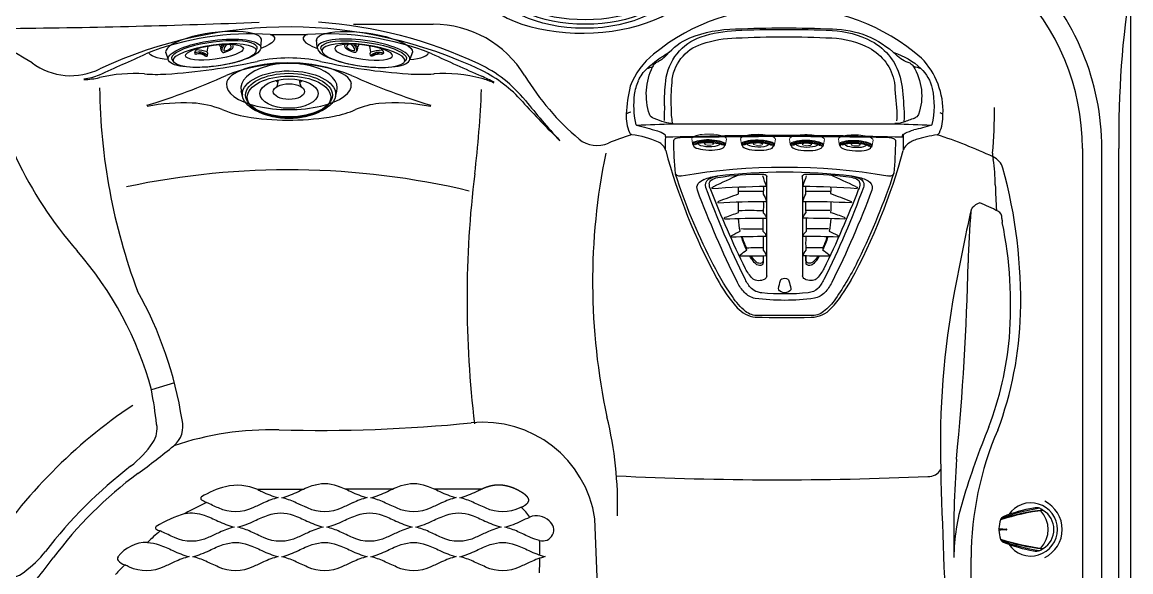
# Model space of a CAD drawing. Extents: x 943 to 1030, y 781 to 934.
# Drawn here: x 972.9 to 1030.1, y 853.8 to 882.2 of the extents above; entities that cross this region are included whole.
import ezdxf

# ---------------------------------------------------------------- set-up
doc = ezdxf.new("R2010")
doc.units = 0
doc.header["$MEASUREMENT"] = 0
doc.layers.add('1', color=4, linetype='Continuous')

# ---------------------------------------------------------------- blocks, each defined once
blk = doc.blocks.new('2014AV')
at = {"layer": '1', "color": 4, "linetype": 'Continuous'}
for p, q in [((0.59, 1.004), (0.59, 0.984)), ((-1.575, 0.526), (-1.575, 0.501)), ((-1.575, -0.526), (-1.575, -0.501)), ((0.59, -1.004), (0.59, -0.984))]:
    blk.add_line(p, q, dxfattribs=at)
for centre, radius, start, end in [((-0.026, 0), 1.375, 213.7428, 146.1868), ((-1.341, 0.387), 0.29, 113.0683, 141.3707), ((1.395, -6.282), 7.499, 99.8076, 112.3308), ((0.245, 0.369), 0.749, 74.9364, 99.8197), ((-0.057, 0.071), 1.135, 55.2054, 64.0447), ((0, 0), 1.161, 301.8524, 58.1476), ((-0.289, 0), 1.391, 159.0842, 178.2857), ((-1.092, 0.334), 0.53, 153.9073, 159.3255), ((-0.289, 0), 1.391, 181.7148, 200.9164), ((-1.092, -0.334), 0.53, 200.6745, 206.0927), ((-1.341, -0.387), 0.29, 218.6293, 246.9317), ((1.395, 6.282), 7.499, 247.6692, 260.1924), ((0.245, -0.369), 0.749, 260.1803, 285.0636), ((-0.057, -0.071), 1.135, 295.9553, 304.7946)]:
    blk.add_arc(centre, radius, start, end, dxfattribs=at)
at = {"layer": '1', "color": 3, "linetype": 'Continuous'}
for centre, radius, start, end in [((1.863, -9.907), 10.984, 96.6541, 108.31), ((1.993, -10.4), 11.47, 96.9096, 108.1923), ((1.812, -8.247), 9.441, 98.3836, 110.9675), ((-0.553, 0), 1.42, 316.9149, 43.0851), ((1.993, 10.4), 11.47, 251.8075, 263.0906), ((1.863, 9.907), 10.984, 251.69, 263.3459), ((1.812, 8.247), 9.441, 249.0325, 261.6164)]:
    blk.add_arc(centre, radius, start, end, dxfattribs=at)
at = {"layer": '1', "color": 2, "linetype": 'Continuous'}
for centre, radius, start, end in [((-1.716, 0), 0.0554, 311.3619, 48.6386), ((15.926, 321.236), 321.68, 266.86338, 266.93396), ((-1.28, 0), 0.0163, 273.066, 86.934), ((16.137, -325.179), 325.628, 93.06604, 93.13577)]:
    blk.add_arc(centre, radius, start, end, dxfattribs=at)
blk = doc.blocks.new('2014MF')
at = {"layer": '1', "color": 4, "linetype": 'Continuous'}
for centre, radius, start, end in [((168.897, -168.917), 238.87, 133.70123, 136.29207), ((4.233, 3.41), 0.521, 104.4304, 135.4549), ((4.137, 3.783), 0.136, 60.725, 104.4304), ((-14.312, -13.864), 25.66, 39.9884, 43.8147), ((-20.17, -10.637), 28.761, 17.847, 27.387), ((-6.637, -6.643), 14.658, 10.577, 19.1989), ((-3.327, -4.29), 0.62, 136.2921, 158.3834), ((4.546, -4.634), 3.297, 354.0615, 11.9289), ((-3.741, -4.126), 0.175, 158.3834, 213.6889), ((19.251, 20.369), 33.766, 226.7454, 229.5876), ((6.874, -4.876), 0.957, 311.6785, 354.0615), ((14.593, 29.482), 38.852, 243.6524, 250.7703), ((-2.537, -5.144), 0.221, 242.6441, 339.7517), ((-151.799, 151.817), 223.957, 314.64851, 315.34392), ((6.693, 6.835), 14.866, 250.7703, 259.9145), ((4.624, -4.802), 3.047, 259.9145, 276.8374), ((4.872, -6.875), 0.959, 276.8374, 318.314)]:
    blk.add_arc(centre, radius, start, end, dxfattribs=at)
at = {"layer": '1', "color": 3, "linetype": 'Continuous'}
for centre, radius, start, end in [((23.554, -23.545), 31.714, 125.3205, 144.7027), ((5.155, 2.535), 0.213, 287.3892, 25.3544), ((5.594, -1.144), 2.733, 113.1438, 127.9437), ((4.683, -0.003), 1.262, 105.6532, 127.5013), ((4.421, 0.864), 0.357, 22.9046, 102.5898), ((4.815, 0.744), 0.691, 83.641, 115.8078), ((4.803, 1.054), 0.387, 24.5129, 76.8434), ((-40.483, -19.596), 50.159, 18.568, 24.5129), ((21.354, -21.357), 28.364, 127.9437, 142.0382), ((12.279, -10.521), 14.165, 126.0076, 135.4342), ((4.41, 0.307), 0.779, 99.4279, 126.0076), ((4.322, 0.838), 0.241, 47.6898, 99.4279), ((4.088, 0.582), 0.587, 14.9455, 47.6898), ((-47.161, -21.91), 56.548, 19.0912, 23.6049), ((-37.469, -18.651), 46.57, 18.5951, 24.9636), ((2.167, -0.762), 0.0749, 164.256, 226.2969), ((2.454, -0.843), 0.374, 135.5155, 164.256), ((-505.442, -512.498), 720.717, 44.823227, 45.231898), ((10.494, -12.301), 14.165, 134.4096, 143.8362), ((0.843, -2.45), 0.374, 105.5879, 134.3283), ((0.763, -2.162), 0.0749, 43.5469, 105.5879), ((513.881, 504.05), 720.717, 224.611931, 225.020601), ((3.403, -4.188), 2.976, 3.469, 15.0628), ((1.203, -5.635), 2.805, 142.0382, 155.2336), ((0.274, -4.835), 1.57, 144.0887, 159.8127), ((-0.313, -4.402), 0.779, 143.8362, 170.4159), ((5.953, -4.001), 0.421, 321.7044, 359.0877), ((5.162, -4.37), 1.611, 0.7003, 20.6541), ((4.978, -4.325), 2.202, 2.2448, 18.568), ((-0.703, -4.813), 0.732, 151.1899, 186.873), ((-0.85, -4.421), 0.372, 159.8127, 197.2707), ((-0.876, -4.429), 0.345, 197.2707, 248.5994), ((-0.843, -4.313), 0.241, 170.4159, 222.154), ((-0.586, -4.08), 0.587, 222.154, 254.8983), ((5.862, -4.344), 0.153, 223.7582, 262.9232), ((5.886, -4.15), 0.348, 262.9232, 295.0336), ((5.768, -3.883), 0.64, 294.4839, 323.6262), ((6.069, -4.359), 0.703, 331.2301, 0.7003), ((6.175, -4.279), 1.004, 325.5092, 2.2448), ((-1.04, -4.791), 0.404, 195.6537, 244.2806), ((18.606, 37.304), 46.401, 245.0028, 251.3913), ((22.045, 47.108), 56.548, 246.239, 250.7527), ((-2.056, 2.061), 11.392, 307.2243, 322.6723), ((-2.523, 2.521), 11.719, 309.0468, 320.789), ((1.938, -11.568), 7.328, 58.2869, 61.5857), ((5.581, -4.091), 1.26, 320.789, 331.2301), ((18.928, 38.737), 48.294, 245.3481, 251.522), ((12.58, -1.384), 8.484, 208.535, 211.3414), ((4.185, -3.408), 2.976, 254.7811, 266.3748), ((3.992, -5.957), 0.421, 270.7561, 308.1395), ((3.874, -5.772), 0.64, 306.2176, 335.36), ((4.335, -5.867), 0.153, 6.9207, 46.0857), ((4.141, -5.891), 0.348, 334.8102, 6.9207), ((4.43, -4.834), 1.942, 251.0414, 267.6945), ((4.339, -5.982), 0.793, 270.9413, 310.8528), ((4.328, -4.953), 2.229, 251.522, 267.8813), ((4.282, -6.202), 0.979, 267.8813, 304.3874)]:
    blk.add_arc(centre, radius, start, end, dxfattribs=at)
at = {"layer": '1', "color": 2, "linetype": 'Continuous'}
for centre, radius, start, end in [((36.478, -36.264), 48.866, 130.7637, 134.0646), ((-72.76, 210.138), 223.162, 289.87277, 290.23885), ((4.505, 0.618), 0.152, 64.3436, 115.4824), ((32.922, -31.535), 42.212, 131.6463, 135.0499), ((17.791, -30.065), 32.786, 113.3826, 115.297), ((4.819, -0.061), 0.0984, 56.1669, 113.3826), ((-260.405, 262.332), 372.494, 314.96382, 315.15399), ((0.379, -3.473), 4.57, 41.8816, 46.1558), ((-4.982, -4.492), 8.177, 24.0861, 27.9617), ((7.787, 3.959), 7.207, 224.0784, 227.2647), ((133.181, -130.627), 182.712, 134.83256, 135.21311), ((54.593, -53.906), 72.496, 132.92839, 134.63067), ((-5.038, -10.069), 13.065, 43.3149, 45.7348), ((23.281, -39.812), 43.035, 114.9402, 115.9221), ((5.16, -0.846), 0.0613, 20.4819, 114.9402), ((4.052, -1.082), 1.186, 192.5326, 212.0678), ((10.173, 5.147), 9.735, 223.9252, 227.3653), ((2.108, -3.742), 3.535, 32.3499, 42.874), ((8.03, -9.859), 8.53, 106.887, 110.1284), ((5.564, -1.735), 0.0395, 336.2581, 106.887), ((4.512, 4.977), 8.177, 241.8822, 245.7577), ((4.167, -2.01), 0.59, 180.5605, 210.7325), ((-119.116, -125.233), 173.888, 44.80422, 45.03256), ((-2845.766, 2845.735), 4029.293, 315.016327, 315.032449), ((39.74, -38.244), 49.973, 133.0944, 135.0996), ((1.084, -4.26), 4.654, 19.827, 27.49), ((1.706, -4.072), 4.055, 18.798, 29.1155), ((36.171, -36.57), 48.866, 135.7793, 139.0801), ((-261.615, 261.126), 372.494, 314.68984, 314.88001), ((-3.973, -7.77), 7.207, 42.5791, 45.7654), ((4.728, -2.724), 0.471, 176.6411, 211.9796), ((90.573, -88.634), 120.961, 134.72747, 135.11625), ((-59.541, 63.82), 93.438, 313.72762, 314.54591), ((5.035, -3.148), 0.632, 37.0142, 47.6915), ((9.922, -35.449), 32.975, 96.9385, 97.6403), ((5.945, -2.775), 0.0593, 3.0399, 96.9385), ((-209.932, 73.339), 223.162, 339.60497, 339.97106), ((31.452, -33.001), 42.212, 134.794, 138.1975), ((1.078, -4.048), 1.186, 57.776, 77.3112), ((-5.168, -10.152), 9.735, 42.4785, 45.9186), ((10.727, 2.916), 8.547, 222.6337, 227.4053), ((5.629, -3.332), 0.691, 184.0376, 213.2552), ((4.504, -3.457), 1.129, 353.6099, 14.6158), ((0.713, -4.369), 5.094, 11.9564, 14.1917), ((4.535, -3.54), 1.182, 352.9053, 11.0239), ((30.023, -17.867), 32.786, 154.5468, 156.4612), ((3.479, -0.382), 4.57, 223.688, 227.9622), ((53.763, -54.733), 72.496, 135.21316, 136.91543), ((130.27, -133.53), 182.712, 134.63072, 135.01127), ((2.006, -4.165), 0.59, 59.1113, 89.2833), ((125.564, 118.781), 173.888, 224.81127, 225.03961), ((7.365, -1.49), 3.055, 223.5824, 231.5861), ((6.224, -2.636), 1.432, 222.0175, 233.5502), ((5.424, -3.719), 0.0863, 233.5502, 287.2875), ((5.374, -3.558), 0.255, 287.2875, 336.3091), ((5.494, -3.812), 0.0766, 248.312, 292.7334), ((5.415, -3.595), 0.308, 290.8359, 342.8441), ((5.409, -3.573), 0.217, 336.3091, 357.4172), ((-0.624, -4.496), 0.152, 154.3615, 205.5002), ((10.09, 5.018), 13.065, 224.1091, 226.5289), ((39.755, -23.382), 43.035, 153.9218, 154.9036), ((38.142, -39.838), 49.973, 134.7442, 136.7494), ((-2837.961, 2853.518), 4029.293, 314.811379, 314.827502), ((2.718, -4.729), 0.471, 57.8642, 93.2027), ((-2.938, -10.712), 8.547, 42.4385, 47.2101), ((0.055, -4.812), 0.0984, 156.4612, 213.6769), ((0.838, -5.155), 0.0613, 154.9036, 249.3619), ((3.742, -2.112), 3.535, 226.9698, 237.4939), ((9.844, -8.05), 8.53, 159.7154, 162.9569), ((88.393, -90.808), 120.961, 134.72758, 135.11635), ((-63.651, 59.721), 93.438, 315.29792, 316.11621), ((3.324, -5.632), 0.691, 56.5886, 85.8063), ((1.487, -7.363), 3.055, 38.353, 46.3567), ((1.726, -5.562), 0.0395, 162.9569, 293.5857), ((4.074, -1.711), 4.055, 240.7283, 251.0458), ((4.263, -1.089), 4.654, 242.4185, 250.0168), ((3.141, -5.037), 0.632, 222.1523, 232.8296), ((35.429, -10.011), 32.975, 172.2035, 172.9053), ((4.373, -0.713), 5.094, 255.7474, 257.9827), ((3.452, -4.506), 1.129, 255.2281, 276.2339), ((3.54, -4.534), 1.182, 258.9152, 277.0338), ((3.565, -5.412), 0.217, 272.4266, 293.5347), ((2.626, -6.224), 1.432, 36.2936, 47.8263), ((3.55, -5.377), 0.255, 293.5347, 342.5563), ((3.594, -5.414), 0.308, 287.095, 339.1032), ((3.711, -5.428), 0.0863, 342.5563, 36.2936), ((3.811, -5.494), 0.0766, 337.2057, 21.6271), ((2.765, -5.946), 0.0593, 172.9053, 266.804)]:
    blk.add_arc(centre, radius, start, end, dxfattribs=at)
at = {"layer": '1', "color": 3, "linetype": 'Continuous'}
for centre, major_axis, ratio, start_param, end_param in [((5.276, -5.28), (-0.149, -0.157), 0.55883, 3.141593, 6.283185), ((5.562, -5.566), (0.228, 0.231), 0.666259, 2.803821, 6.590895)]:
    blk.add_ellipse(centre, major_axis=major_axis, ratio=ratio, start_param=start_param, end_param=end_param, dxfattribs=at)
blk = doc.blocks.new('2014M1')
at = {"layer": '1', "color": 4, "linetype": 'Continuous', "lineweight": 15}
for p, q in [((-0.901, -0.243), (-0.857, -0.521)), ((-0.231, -0.44), (-0.23, -0.505)), ((0.23, -0.505), (0.231, -0.44)), ((0.857, -0.521), (0.901, -0.243))]:
    blk.add_line(p, q, dxfattribs=at)
at = {"layer": '1', "color": 3, "linetype": 'Continuous'}
for centre, radius, start, end in [((-0.374, -1.133), 0.665, 101.3021, 119.1849), ((0, -3.007), 2.577, 77.9081, 101.3021), ((0.435, -0.977), 0.5, 58.1847, 77.9081)]:
    blk.add_arc(centre, radius, start, end, dxfattribs=at)
at = {"layer": '1', "color": 4, "linetype": 'Continuous', "lineweight": 15}
for centre, major_axis, ratio, start_param, end_param in [((0, -0.243), (-0.901, 0), 0.269705, 3.055928, 6.36885), ((-0.002, -0.523), (-0.859, -0.005), 0.272006, 2.75067, 6.690134)]:
    blk.add_ellipse(centre, major_axis=major_axis, ratio=ratio, start_param=start_param, end_param=end_param, dxfattribs=at)
at = {"layer": '1', "color": 3, "linetype": 'Continuous'}
for centre, major_axis, ratio, start_param, end_param in [((0, -0.538), (-0.826, 0), 0.255142, 2.85021, 6.573343), ((0, -0.512), (-0.548, 0.001), 0.27151, 6.136025, 9.578986)]:
    blk.add_ellipse(centre, major_axis=major_axis, ratio=ratio, start_param=start_param, end_param=end_param, dxfattribs=at)
blk.add_ellipse((0, -0.612), major_axis=(-0.793, -0.001), ratio=0.271001, dxfattribs=at)
at = {"layer": '1', "color": 4, "linetype": 'Continuous', "lineweight": 15}
blk.add_ellipse((0, -0.509), major_axis=(-0.23, 0), ratio=0.275384, dxfattribs=at)
blk = doc.blocks.new('2014P')
at = {"layer": '1', "color": 4, "linetype": 'Continuous'}
for centre, radius, start, end in [((2.603, 0.812), 6.761, 113.7108, 134.311), ((1.061, 4.033), 3.194, 84.9302, 111.6135), ((2.834, 1.217), 6.231, 92.5144, 105.3655), ((2.598, 5.426), 2.016, 69.0282, 91.0646), ((2.383, 4.898), 2.586, 52.1126, 68.7639), ((1.201, 3.378), 4.512, 33.2247, 52.1126), ((25.56, -6.518), 23.931, 149.1399, 151.8247), ((3.658, 4.987), 1.574, 30.4778, 33.2247), ((4.986, 5.769), 0.0338, 338.714, 30.4778), ((36.329, -36.331), 56.928, 132.4853, 137.5248), ((5.754, 4.09), 1.463, 151.8247, 167.7875), ((151.7, -151.7), 214.537, 133.36444, 136.63559), ((4.374, 4.385), 0.0521, 164.0369, 210.1576), ((4.978, 4.736), 0.75, 210.1576, 218.5816), ((-2.232, -1.259), 4.806, 135.4815, 178.7997), ((-3.878, -2.652), 3.565, 152.1796, 178.5033), ((-5.399, -2.611), 2.043, 178.5284, 212.5705), ((-3.606, -1.466), 4.17, 212.5705, 238.3256), ((-11.301, 5.675), 12.046, 297.4064, 301.9082), ((-3.559, -6.927), 2.746, 110.129, 120.0584), ((-4.318, -4.912), 0.592, 96.9709, 108.2792), ((-4.384, -4.376), 0.0526, 61.967, 96.9709), ((-4.85, -5.146), 0.953, 52.33, 58.9636), ((-5.772, -4.976), 0.0457, 238.3256, 289.8183)]:
    blk.add_arc(centre, radius, start, end, dxfattribs=at)
at = {"layer": '1', "color": 3, "linetype": 'Continuous'}
for centre, radius, start, end in [((0.633, 4.189), 2.712, 51.1658, 116.4426), ((1.442, 8.608), 1.397, 265.9359, 288.6402), ((2.898, 4.292), 3.158, 105.432, 108.6402), ((2.117, 7.087), 0.256, 73.6359, 103.4076), ((3.312, 10.926), 3.765, 252.6436, 254.3033), ((6.677, -0.75), 9.167, 116.6777, 118.5706), ((1.172, 4.143), 3.352, 27.3166, 70.4429), ((2.323, 0.791), 6.507, 116.4426, 132.5316), ((-5.492, -3.42), 12.48, 45.2457, 51.1658), ((36.912, -36.915), 57.674, 132.53159, 137.46816), ((25.901, 28.244), 32.109, 225.2457, 226.6105), ((-16.138, 14.833), 22.381, 333.4631, 334.9369), ((3.748, 5.533), 0.429, 334.9369, 20.2035), ((2.628, 5.462), 1.406, 315.0323, 333.4631), ((-2.068, -1.156), 4.777, 137.4682, 162.8817), ((-3.773, -0.631), 2.993, 162.8817, 213.1781), ((-8.741, -1.179), 1.704, 332.1001, 0.6795), ((0.994, -6.809), 9.446, 150.7844, 153.2858), ((-7.011, -2.095), 0.254, 152.1001, 202.2906), ((-4.419, -1.546), 2.9, 192.854, 244.17), ((0.832, 2.601), 8.618, 214.4038, 224.084), ((-2.563, -1.139), 3.592, 218.9035, 229.8014), ((-15.477, 17.999), 24.338, 294.497, 295.9253), ((-5.397, -2.735), 1.284, 295.9253, 315.689), ((-5.544, -3.711), 0.466, 252.7465, 290.3957)]:
    blk.add_arc(centre, radius, start, end, dxfattribs=at)
at = {"layer": '1', "color": 2, "linetype": 'Continuous'}
for centre, radius, start, end in [((2.371, 0.914), 6.06, 116.6364, 133.665), ((0.683, 4.38), 2.205, 47.9452, 117.7904), ((-4.791, -2.248), 10.8, 42.9754, 49.9373), ((110.534, -110.013), 156.639, 132.35106, 133.04178), ((32.641, -32.643), 51.25, 132.2421, 137.758), ((0.602, 2.479), 3.638, 34.1216, 46.4183), ((400127.582, -400130.753), 565868.693, 134.99919368, 135.00035365), ((-1.99, -1.263), 4.517, 137.1289, 162.7112), ((-3.904, -0.668), 2.513, 162.6823, 214.9215), ((192.321, 165.302), 259.505, 220.17391, 220.50129), ((-3.307, -1.787), 2.233, 220.5013, 233.5479), ((121.626, -121.206), 172.411, 137.005, 137.63165)]:
    blk.add_arc(centre, radius, start, end, dxfattribs=at)
blk = doc.blocks.new('2014SPK')
at = {"layer": '1', "color": 4, "linetype": 'Continuous'}
blk.add_ellipse((-0.004, 0), major_axis=(0, 4.344), ratio=0.474388, dxfattribs=at)
at = {"layer": '1', "color": 2, "linetype": 'Continuous'}
blk.add_ellipse((0, 0), major_axis=(-0.003, 4.113), ratio=0.446028, dxfattribs=at)
blk = doc.blocks.new('2014RJ4')
at = {"layer": '1', "color": 4, "linetype": 'Continuous'}
for p, q in [((-2.41, 1.063), (-2.495, 0.685)), ((-0.348, 0.934), (-0.381, 1.025)), ((-0.304, 0.668), (-0.359, 0.817)), ((0.367, 0.938), (0.278, 0.667)), ((0.377, 1.134), (0.341, 1.022)), ((0.341, 1.021), (0.367, 0.938)), ((0.895, 0.713), (0.911, 0.764)), ((0.981, 0.817), (1.017, 0.928)), ((2.495, 0.685), (2.41, 1.063))]:
    blk.add_line(p, q, dxfattribs=at)
at = {"layer": '1', "color": 4, "linetype": 'Continuous', "flags": 128}
blk.add_lwpolyline([(0.91, 0.763), (0.945, 0.789), (0.98, 0.815)], dxfattribs=at)
at = {"layer": '1', "color": 4, "linetype": 'Continuous'}
for centre, radius, start, end in [((0.414, 1.119), 0.0387, 78.927, 158.6482), ((-0.133, -0.593), 1.836, 70.2427, 72.4413), ((-0.817, 0.784), 0.196, 109.7291, 196.3544), ((-0.796, 0.823), 0.104, 123.7518, 200.5903), ((-0.726, 0.85), 0.179, 200.5903, 232.9805), ((-0.201, -0.743), 1.843, 98.9519, 111.7688), ((-0.52, 0.409), 0.602, 91.2045, 123.7518), ((-0.891, 1.054), 0.408, 297.6448, 347.1762), ((-0.877, 1.074), 0.507, 309.8908, 351.4252), ((-0.532, 0.972), 0.0389, 347.1762, 91.2045), ((-0.466, 0.987), 0.0929, 24.2948, 103.2341), ((-0.593, 0.897), 0.248, 297.3263, 8.6743), ((1.261, 2.79), 2.056, 244.2244, 260.2168), ((0.834, 1.456), 0.558, 215.2902, 289.05), ((0.763, 1.31), 0.34, 212.3313, 273.136), ((0.325, 0.781), 0.389, 58.3505, 65.3097), ((0.879, 1.529), 0.544, 229.9822, 274.3678), ((0.649, 3.405), 2.438, 273.136, 276.823), ((0.923, 0.835), 0.152, 82.2549, 90.7231), ((0.725, 0.239), 0.778, 69.6423, 73.6926), ((0.976, 0.933), 0.0405, 353.4523, 61.08)]:
    blk.add_arc(centre, radius, start, end, dxfattribs=at)
blk.add_ellipse((0, 1.062), major_axis=(-2.41, -0.001), ratio=0.276704, dxfattribs=at)
at = {"layer": '1', "color": 3, "linetype": 'Continuous'}
for centre, major_axis, ratio in [((0.004, 1.178), (-2.158, 0), 0.257713), ((-0.004, 1.002), (-1.51, 0), 0.241168)]:
    blk.add_ellipse(centre, major_axis=major_axis, ratio=ratio, dxfattribs=at)
blk.add_ellipse((0.002, 1.048), major_axis=(-2.227, 0), ratio=0.254995, start_param=6.03104, end_param=9.672722, dxfattribs=at)
at = {"layer": '1', "color": 4, "linetype": 'Continuous'}
blk.add_ellipse((-0.002, 0.674), major_axis=(-2.497, -0.01), ratio=0.270096, start_param=6.167649, end_param=9.544442, dxfattribs=at)
blk = doc.blocks.new('2014DJ3')
at = {"layer": '1', "color": 4}
for p, q in [((-2.395, -1.077), (-2.48, -1.412)), ((2.48, -1.412), (2.395, -1.077))]:
    blk.add_line(p, q, dxfattribs=at)
for centre, radius, start, end in [((-1.235, -1.96), 0.69, 0.1478, 29.5225), ((1.235, -1.956), 0.687, 150.9779, 180.1334), ((0, -3.201), 1.451, 112.373, 119.2941), ((0, -3.201), 1.451, 60.8468, 67.5641)]:
    blk.add_arc(centre, radius, start, end, dxfattribs=at)
at = {"layer": '1', "color": 3}
for centre, major_axis, ratio in [((-0.002, -1.069), (-2.159, 0), 0.508531), ((0, -1.182), (-2.241, 0), 0.503399), ((0.001, -1.261), (-1.509, 0), 0.503545)]:
    blk.add_ellipse(centre, major_axis=major_axis, ratio=ratio, dxfattribs=at)
at = {"layer": '1', "color": 4}
for centre, major_axis, ratio in [((0, -1.229), (-2.41, 0.002), 0.500562), ((0.001, -1.364), (-0.808, 0), 0.500724)]:
    blk.add_ellipse(centre, major_axis=major_axis, ratio=ratio, dxfattribs=at)
blk.add_ellipse((-0.003, -1.537), major_axis=(-2.49, -0.017), ratio=0.517311, start_param=6.132643, end_param=9.67006, dxfattribs=at)
blk = doc.blocks.new('2018 ARA NXT')
at = {"layer": '1', "color": 3}
for p, q in [((46.805, 78.889), (49.472, 78.889)), ((49.472, 78.889), (50.919, 78.889))]:
    blk.add_line(p, q, dxfattribs=at)
at = {"layer": '1', "color": 3, "linetype": 'Continuous'}
for p, q in [((76.957, 73.173), (76.955, 73.174)), ((84.467, 72.459), (84.467, 43.459)), ((85.467, 43.459), (85.467, 72.459)), ((86.354, 43.459), (86.354, 72.459)), ((37.563, 60.356), (36.368, 59.986)), ((78.715, 43.215), (78.715, 51.329))]:
    blk.add_line(p, q, dxfattribs=at)
at = {"layer": '1', "color": 4, "linetype": 'Continuous'}
blk.add_lwpolyline([(-0.033, 5.931, 0.227781), (5.939, -0.041), (80.996, -0.041, 0.227781), (86.967, 5.931), (86.967, 80.988, 0.227781), (80.996, 86.959), (5.939, 86.959, 0.227781), (-0.033, 80.988)], format="xyb", close=True, dxfattribs=at)
at = {"layer": '1', "color": 3, "linetype": 'Continuous'}
for points in [[(46.76, 54.141, -0.004326), (46.202, 53.888, -0.230611), (44.433, 53.881, -0.007538), (43.779, 54.177, 0.055923), (43.106, 54.407, 0.040171), (43.966, 54.738, -0.028895), (44.673, 55.037, -0.17592), (45.967, 55.03, -0.025087), (46.67, 54.73, 0.045551), (47.511, 54.416, 0.049622)], [(46.763, 54.141, -0.004326), (46.204, 53.888, -0.230611), (44.435, 53.881, -0.007538), (43.781, 54.177, 0.055923), (43.108, 54.407, 0.040171), (43.969, 54.738, -0.028895), (44.676, 55.037, -0.17592), (45.97, 55.03, -0.025087), (46.672, 54.73, 0.045551), (47.513, 54.416, 0.049622)], [(51.36, 54.141, -0.004326), (50.802, 53.888, -0.230611), (49.033, 53.881, -0.007538), (48.379, 54.177, 0.055923), (47.706, 54.407, 0.040171), (48.566, 54.738, -0.028895), (49.273, 55.037, -0.17592), (50.567, 55.03, -0.025087), (51.27, 54.73, 0.045551), (52.111, 54.416, 0.049622)], [(44.484, 52.619, -0.004326), (43.926, 52.366, -0.230611), (42.157, 52.359, -0.007538), (41.503, 52.655, 0.055923), (40.829, 52.885, 0.040171), (41.69, 53.216, -0.028895), (42.397, 53.515, -0.17592), (43.691, 53.508, -0.025087), (44.394, 53.208, 0.045551), (45.234, 52.894, 0.049622)], [(49.084, 52.619, -0.004326), (48.526, 52.366, -0.230611), (46.757, 52.359, -0.007538), (46.103, 52.655, 0.055923), (45.429, 52.885, 0.040171), (46.29, 53.216, -0.028895), (46.997, 53.515, -0.17592), (48.291, 53.508, -0.025087), (48.994, 53.208, 0.045551), (49.834, 52.894, 0.049622)], [(53.684, 52.619, -0.004326), (53.126, 52.366, -0.230611), (51.357, 52.359, -0.007538), (50.703, 52.655, 0.055923), (50.029, 52.885, 0.040171), (50.89, 53.216, -0.028895), (51.597, 53.515, -0.17592), (52.891, 53.508, -0.025087), (53.594, 53.208, 0.045551), (54.434, 52.894, 0.049622)], [(42.16, 51.091, -0.004326), (41.602, 50.838, -0.230611), (39.833, 50.831, -0.007538), (39.179, 51.127, 0.055923), (38.506, 51.357, 0.040171), (39.366, 51.688, -0.028895), (40.073, 51.987, -0.17592), (41.367, 51.98, -0.025087), (42.07, 51.68, 0.045551), (42.911, 51.366, 0.049622)], [(46.76, 51.091, -0.004326), (46.202, 50.838, -0.230611), (44.433, 50.831, -0.007538), (43.779, 51.127, 0.055923), (43.106, 51.357, 0.040171), (43.966, 51.688, -0.028895), (44.673, 51.987, -0.17592), (45.967, 51.98, -0.025087), (46.67, 51.68, 0.045551), (47.511, 51.366, 0.049622)], [(51.36, 51.091, -0.004326), (50.802, 50.838, -0.230611), (49.033, 50.831, -0.007538), (48.379, 51.127, 0.055923), (47.706, 51.357, 0.040171), (48.566, 51.688, -0.028895), (49.273, 51.987, -0.17592), (50.567, 51.98, -0.025087), (51.27, 51.68, 0.045551), (52.111, 51.366, 0.049622)], [(55.96, 51.091, -0.004326), (55.402, 50.838, -0.230611), (53.633, 50.831, -0.007538), (52.979, 51.127, 0.055923), (52.306, 51.357, 0.040171), (53.166, 51.688, -0.028895), (53.873, 51.987, -0.17592), (55.167, 51.98, -0.025087), (55.87, 51.68, 0.045551), (56.711, 51.366, 0.049622)]]:
    blk.add_lwpolyline(points, format="xyb", close=True, dxfattribs=at)
for points in [[(55.473, 53.919), (55.514, 53.938, 0.006895), (55.552, 53.956, 0.008538), (55.587, 53.975, 0.009067), (55.619, 53.993, 0.008055), (55.647, 54.011, 0.007747), (55.672, 54.027, 0.007512), (55.694, 54.043, 0.007228), (55.712, 54.057, 0.006385), (55.727, 54.069, 0.006723), (55.74, 54.079, 0.006095), (55.751, 54.089, 0.00557), (55.762, 54.099, 0.00616), (55.772, 54.109, 0.006459), (55.782, 54.119, 0.006931), (55.792, 54.129, 0.007464), (55.801, 54.139, 0.007935), (55.809, 54.15, 0.00844), (55.817, 54.16, 0.009027), (55.824, 54.17, 0.009634), (55.831, 54.181, 0.010253), (55.837, 54.191, 0.010898), (55.842, 54.202, 0.011575), (55.847, 54.212, 0.01223), (55.852, 54.223, 0.012868), (55.855, 54.234, 0.01354), (55.858, 54.244, 0.014225), (55.861, 54.255, 0.014611), (55.862, 54.266, 0.014894), (55.863, 54.276, 0.015093), (55.864, 54.287, 0.01494), (55.864, 54.298, 0.014779), (55.863, 54.308, 0.014478), (55.861, 54.319, 0.014095), (55.859, 54.329, 0.013573), (55.857, 54.339, 0.013061), (55.853, 54.35, 0.012464), (55.85, 54.36, 0.011783), (55.845, 54.37, 0.011112), (55.841, 54.38, 0.010463), (55.836, 54.39, 0.009682), (55.83, 54.4, 0.009029), (55.824, 54.409, 0.008327), (55.818, 54.419, 0.007727), (55.811, 54.428, 0.007103), (55.805, 54.437, 0.006589), (55.798, 54.446, 0.006043), (55.791, 54.455, 0.00557), (55.783, 54.463, 0.005061), (55.776, 54.472, 0.004686), (55.768, 54.48, 0.004247), (55.761, 54.488, 0.004022), (55.753, 54.496, 0.003864), (55.744, 54.504, 0.003624), (55.736, 54.512, 0.003468), (55.727, 54.52, 0.003321), (55.718, 54.529, 0.003163), (55.708, 54.537, 0.003017), (55.698, 54.545, 0.002896), (55.688, 54.554, 0.00278), (55.678, 54.562, 0.002672), (55.667, 54.571, 0.002571), (55.656, 54.58, 0.002481), (55.645, 54.588, 0.002395), (55.634, 54.597, 0.002318), (55.622, 54.606, 0.002243), (55.61, 54.614, 0.002177), (55.598, 54.623, 0.002114), (55.586, 54.632, 0.002057), (55.573, 54.641, 0.002002), (55.56, 54.649, 0.001954), (55.547, 54.658, 0.001906), (55.533, 54.667, 0.001865), (55.52, 54.676, 0.001824), (55.506, 54.685, 0.001789), (55.492, 54.693, 0.001754), (55.478, 54.702, 0.001723), (55.463, 54.711, 0.001694), (55.448, 54.72, 0.00167), (55.434, 54.729, 0.001641), (55.418, 54.737, 0.001623), (55.403, 54.746, 0.001614), (55.388, 54.755, 0.001606), (55.373, 54.763, 0.001599), (55.357, 54.772, 0.001593), (55.342, 54.78, 0.001588), (55.326, 54.788, 0.001585), (55.31, 54.797, 0.001582), (55.294, 54.805, 0.00158), (55.278, 54.813, 0.00158), (55.262, 54.821, 0.001581), (55.246, 54.829, 0.001582), (55.23, 54.836, 0.001585), (55.214, 54.844, 0.001589), (55.198, 54.852, 0.001594), (55.182, 54.859, 0.001599), (55.165, 54.866, 0.001607), (55.149, 54.874, 0.001615), (55.133, 54.881, 0.001624), (55.116, 54.888, 0.001634), (55.1, 54.895, 0.001646), (55.083, 54.901, 0.001658), (55.067, 54.908, 0.001672), (55.05, 54.915, 0.001687), (55.034, 54.921, 0.001703), (55.017, 54.927, 0.00172), (55.001, 54.934, 0.001739), (54.984, 54.94, 0.001758), (54.968, 54.945, 0.001782), (54.951, 54.951, 0.001802), (54.935, 54.957, 0.001816), (54.918, 54.962, 0.001828), (54.902, 54.968, 0.001836), (54.885, 54.973, 0.00185), (54.868, 54.978, 0.001877), (54.852, 54.983, 0.0019), (54.835, 54.988, 0.001922), (54.819, 54.993, 0.001942), (54.802, 54.997, 0.001965), (54.785, 55.002, 0.001985), (54.768, 55.006, 0.002008), (54.752, 55.01, 0.002028), (54.735, 55.014, 0.00205), (54.718, 55.018, 0.00207), (54.701, 55.022, 0.002092), (54.684, 55.025, 0.002111), (54.668, 55.029, 0.002133), (54.651, 55.032, 0.002152), (54.634, 55.035, 0.002173), (54.617, 55.038, 0.002191), (54.6, 55.041, 0.002212), (54.583, 55.044, 0.00223), (54.566, 55.046, 0.002249), (54.549, 55.049, 0.002267), (54.532, 55.051, 0.002286), (54.515, 55.053, 0.002302), (54.498, 55.055, 0.002321), (54.48, 55.057, 0.002337), (54.463, 55.058, 0.002354), (54.446, 55.06, 0.002369), (54.429, 55.061, 0.002386), (54.412, 55.062, 0.0024), (54.394, 55.063, 0.002416), (54.377, 55.064, 0.002428), (54.36, 55.065, 0.00244), (54.342, 55.065, 0.002456), (54.325, 55.065, 0.002478), (54.308, 55.065, 0.002471), (54.29, 55.065, 0.002454), (54.273, 55.065, 0.002453), (54.256, 55.065, 0.002447), (54.238, 55.064, 0.002445), (54.221, 55.063, 0.002442), (54.204, 55.062, 0.002439), (54.187, 55.061, 0.002432), (54.17, 55.06, 0.002427), (54.153, 55.059, 0.002418), (54.136, 55.057, 0.00241), (54.119, 55.055, 0.002399), (54.103, 55.054, 0.002389), (54.086, 55.052, 0.002375), (54.069, 55.049, 0.002362), (54.052, 55.047, 0.002346), (54.036, 55.044, 0.002331), (54.019, 55.042, 0.002313), (54.002, 55.039, 0.002296), (53.986, 55.036, 0.002276), (53.969, 55.033, 0.002257), (53.953, 55.03, 0.002234), (53.936, 55.026, 0.002214), (53.92, 55.023, 0.002189), (53.903, 55.019, 0.002167), (53.887, 55.015, 0.002141), (53.871, 55.011, 0.002116), (53.854, 55.007, 0.002089), (53.838, 55.003, 0.002063), (53.822, 54.998, 0.002034), (53.805, 54.994, 0.002007), (53.789, 54.989, 0.001976), (53.773, 54.984, 0.001948), (53.756, 54.979, 0.001917), (53.74, 54.974, 0.001887), (53.724, 54.969, 0.001854), (53.707, 54.963, 0.001825), (53.691, 54.958, 0.001795), (53.675, 54.952, 0.00176), (53.658, 54.947, 0.001716), (53.642, 54.941, 0.001698), (53.626, 54.935, 0.001695), (53.609, 54.928, 0.001618), (53.593, 54.922, 0.001487), (53.577, 54.916, 0.001597), (53.56, 54.909, 0.001841), (53.543, 54.902, 0.001385), (53.528, 54.896, 0.000513), (53.513, 54.89, 0.001862), (53.495, 54.882, 0.003055), (53.466, 54.869, 0.001468), (53.429, 54.853, 0.000779)], [(41.856, 54.831, -0.007765), (42.07, 54.73, 0.045551), (42.911, 54.416, 0.049622), (42.16, 54.141, -0.004326), (41.602, 53.888, -0.230611), (39.833, 53.881, -0.007101), (39.216, 54.16, -0.007101)], [(55.473, 53.919, -0.000548), (55.402, 53.888, -0.230611), (53.633, 53.881, -0.007538), (52.979, 54.177, 0.055923), (52.306, 54.407, 0.040171), (53.166, 54.738, -0.010247), (53.413, 54.854, -0.010247)], [(38.107, 53.597, -0.132638), (39.091, 53.508, -0.025087), (39.794, 53.208, 0.045551), (40.634, 52.894, 0.049622), (39.884, 52.619, -0.004326), (39.326, 52.366, -0.230611), (37.557, 52.359, -0.007538), (36.903, 52.655, 0.007391), (36.817, 52.694, 0.007391)], [(56.414, 52.203, -0.060051), (55.957, 52.359, -0.007538), (55.303, 52.655, 0.055923), (54.629, 52.885, 0.040171), (55.49, 53.216, -0.017466), (55.914, 53.407, -0.017466)], [(36.156, 52.097, -0.082648), (36.767, 51.98, -0.025087), (37.47, 51.68, 0.045551), (38.311, 51.366, 0.049622), (37.56, 51.091, -0.004326), (37.002, 50.838, -0.230611), (35.233, 50.831, -0.002839), (34.985, 50.94, -0.002839)]]:
    blk.add_lwpolyline(points, format="xyb", dxfattribs=at)
for centre, radius, start, end in [((72.468, 72.459), 13, 359.9998, 90.0002), ((72.468, 72.459), 12, 359.9999, 90.0001), ((135.385, 73.217), 49.037, 170.8823, 180.8855), ((50.347, 36.851), 26.875, 123.7976, 146.8903)]:
    blk.add_arc(centre, radius, start, end, dxfattribs=at)
at = {"layer": '1', "color": 3}
for centre, radius, start, end in [((69.109, 69.01), 10.752, 49.0999, 129.2245), ((23.344, 66.4), 12.528, 56.8438, 90.9974), ((43.476, 55.627), 23.121, 64.4915, 115.0031), ((50.919, 73.345), 5.543, 31.2977, 90), ((41.527, 63.434), 14.956, 86.2419, 111.3477), ((43.473, 171.516), 93.164, 269.40632, 270.58645), ((45.406, 63.423), 14.966, 68.6511, 93.752), ((48.454, 81.028), 21.114, 189.7699, 221.0069), ((-16.816, 190.899), 125.254, 293.7753, 294.98206), ((103.469, 190.286), 124.58, 245.01789, 246.31837), ((64.744, 74.291), 3.901, 128.6154, 159.143), ((32.199, 79.589), 3.363, 233.4405, 296.563), ((35.188, 107.519), 31.268, 273.5345, 282.2681), ((43.467, 68.138), 8.726, 68.2244, 111.7756), ((43.467, 69.444), 7.697, 77.7319, 102.2681), ((51.8, 107.765), 31.52, 257.7319, 266.038), ((73.338, 74.394), 3.927, 357.4903, 44.2911), ((32.619, 78.684), 2.633, 275.608, 293.7753), ((35.459, 68.62), 7.715, 85.9406, 103.3225), ((36.599, 84.676), 8.381, 265.9406, 273.5345), ((26.499, 106.471), 33.202, 286.8673, 294.4289), ((60.439, 106.479), 33.211, 245.5711, 253.1356), ((50.31, 86.245), 9.948, 266.038, 273.7887), ((51.472, 68.625), 7.71, 75.2914, 93.8892), ((50.561, 69.653), 7.145, 60.5808, 66.3184), ((50.37, 70.308), 6.902, 41.6125, 63.6589), ((67.082, 83.172), 13.372, 211.2977, 229.8397), ((32.81, 79.808), 3.782, 271.0189, 283.3225), ((52.604, 72.939), 3.25, 63.4366, 75.2914), ((70.303, 73.64), 9.427, 167.505, 176.3475), ((64.384, 75.88), 30.694, 180.529, 200.5733), ((1.436, 77.49), 52.02, 353.0004, 357.8225), ((38.014, 65.6), 9.223, 87.1047, 101.7137), ((38.234, 69.966), 4.852, 68.3337, 87.1047), ((42.369, 80.062), 6.059, 247.2408, 261.9845), ((45.022, 78.622), 4.556, 279.9254, 294.473), ((48.48, 70.825), 3.974, 95.2618, 113.2789), ((48.95, 65.721), 9.099, 78.3074, 95.2618), ((91.616, 107.456), 48.606, 222.0628, 225.3761), ((59.015, 74.19), 20.905, 354.5841, 1.0856), ((43.44, 87.663), 13.735, 261.9845, 279.9254), ((62.956, 74.109), 2.065, 176.3475, 203.1828), ((61.329, 73.545), 0.82, 104.0459, 121.6563), ((75.182, 74.14), 2.08, 335.4849, 2.2738), ((76.964, 73.852), 0.481, 51.9202, 72.1064), ((59.38, 74.045), 1.43, 229.8397, 294.6253), ((69.016, 49.074), 25.338, 108.1066, 110.9018), ((61.266, 73.386), 0.227, 203.1828, 248.8004), ((60.721, 68.865), 4.334, 64.9005, 83.8922), ((62.258, 72.145), 0.712, 17.9497, 64.9005), ((-267.64, 74.416), 330.578, 359.64648, 359.76509), ((52204.946, 161.922), 52129.811, 180.0975173, 180.0983775), ((76.329, 71.539), 1.454, 108.1139, 131.1294), ((78.093, 65.862), 7.399, 98.8275, 107.4258), ((76.875, 73.385), 0.227, 291.168, 331.4445), ((69.384, 49.772), 24.596, 64.8033, 72.0672), ((92.276, 65.564), 33.116, 168.4125, 192.1434), ((92.673, 80.392), 30.803, 195.1075, 208.4117), ((44.61, 80.755), 31.731, 331.5522, 344.6659), ((75.741, 72.231), 0.546, 132.4143, 165.8846), ((80.584, 72.145), 0.761, 174.5841, 198.7629), ((79.448, 71.163), 0.956, 17.6402, 64.8033), ((69.523, 70.447), 10.442, 0.7591, 8.0018), ((105.918, 64.662), 53.247, 173.0004, 186.9365), ((55.257, 64.6), 26.021, 358.5111, 15.2684), ((130.133, 72.034), 50.19, 181.6535, 183.1604), ((78.996, 69.197), 0.293, 139.5613, 175.2269), ((122.332, 65.579), 43.78, 175.2269, 178.7299), ((18.907, 55.266), 18.087, 15.1259, 41.1365), ((-58.025, 69.577), 136.62, 354.46814, 358.72991), ((72.615, 69.542), 7.998, 208.4117, 221.5708), ((65.585, 69.487), 7.922, 318.1798, 330.9454), ((18.31, 55.381), 19.873, 8.8514, 29.2587), ((67.733, 65.211), 1.472, 221.5708, 263.4418), ((70.446, 65.145), 1.403, 270.5563, 317.9701), ((69.158, 119.086), 55.359, 268.351, 271.3479), ((62.577, 64.448), 18.7, 339.527, 358.3944), ((9.685, 55.03), 27.139, 6.7439, 10.5214), ((36.705, 58.094), 1.288, 309.1532, 15.521), ((41.197, 54.03), 19.255, 358.3444, 13.7257), ((35.387, 57.978), 1.272, 325.9876, 10.8349), ((42.538, 42.31), 15.614, 88.4635, 108.7519), ((45.053, 136.061), 78.17, 268.46355, 275.75663), ((53.482, 52.449), 5.866, 8.5763, 95.7566), ((95.376, 51.268), 16.661, 156.5144, 179.7895), ((31.953, 60.317), 5.427, 307.9739, 325.7933), ((7.387, 94.102), 47.722, 306.3436, 309.1532), ((137.275, 52.262), 59.46, 176.00272, 180.89934), ((50.129, 36.797), 24.298, 127.635, 142.3649), ((47.934, 38.992), 20.697, 126.3436, 143.5226), ((40.808, 52.495), 2.559, 65.8374, 103.8694), ((39, 54.376), 0.0899, 122.1465, 240.0325), ((41.213, 50.855), 4.249, 103.8694, 122.1465), ((41.019, 57.879), 4.132, 240.0325, 244.1455), ((39.853, 47.698), 6.152, 106.4913, 121.8285), ((56.254, 52.529), 0.95, 46.285, 111.1293), ((-923.224, 12.781), 983.342, 0.753083, 2.362949), ((36.647, 52.864), 0.0719, 121.8285, 230.9256), ((36.997, 53.296), 0.628, 230.9256, 253.3007), ((56.581, 52.749), 0.571, 252.9912, 54.8105), ((26.679, 54.907), 5.331, 305.8599, 322.1287), ((36.135, 50.223), 1.878, 89.2443, 142.8283), ((11.63, 65.834), 24.452, 317.1483, 323.5226), ((34.755, 51.269), 0.146, 142.8283, 221.5849), ((35.28, 51.735), 0.848, 221.5849, 249.6364), ((28.94, 51.58), 1.316, 257.2858, 310.9544)]:
    blk.add_arc(centre, radius, start, end, dxfattribs=at)
at = {"layer": '1', "color": 2, "linetype": 'Continuous'}
for centre, radius, start, end in [((23.751, 553.741), 475.102, 270.65765, 272.19365), ((43.452, 56.008), 23.031, 64.7575, 86.1489), ((50.344, 70.627), 6.869, 38.9469, 64.7575), ((93.534, 105.535), 48.665, 218.9469, 222.1453), ((43.456, 31.17), 40.191, 76.5714, 102.0286), ((79.433, 68.824), 0.868, 108.0888, 139.5613), ((72.053, 52.722), 18.361, 64.0084, 67.2146), ((188.665, 44.671), 112.672, 167.38795, 169.55179), ((79.936, 68.891), 0.372, 352.6282, 64.0084), ((86.61, 69.464), 6.336, 185.6154, 187.5025), ((59.61, 64.384), 21.15, 355.3775, 11.5986), ((121.376, 57.079), 44.249, 169.5518, 181.5707), ((63.115, 64.302), 17.651, 339.3665, 354.7241), ((120.965, 41.314), 44.605, 157.919, 163.1261), ((76.527, 56.213), 0.705, 266.7935, 331.2575), ((483.31, 67.003), 406.319, 181.57065, 182.83462), ((68.779, 229.742), 174.403, 267.24072, 272.53316), ((49.69, -978.89), 1033.75, 90.304413, 90.434236), ((49.69, -978.89), 1033.75, 90.047148, 90.182319), ((49.69, -978.89), 1033.75, 89.793649, 89.92792), ((43.154, 45.014), 9.957, 113.2915, 120.4575), ((53.323, 51.624), 3.145, 34.5319, 46.8685), ((88.512, 51.158), 10.692, 163.1261, 179.0851), ((81.804, 52.772), 1.62, 296.1581, 63.8419), ((43.154, 45.014), 9.957, 129.5285, 134.6551), ((53.323, 51.624), 3.145, 7.5715, 10.6003), ((-290.841, 55.559), 347.297, 359.32221, 359.42172), ((-290.841, 55.559), 347.297, 359.17024, 359.29448), ((41.777, 43.932), 9.76, 134.1004, 138.0956)]:
    blk.add_arc(centre, radius, start, end, dxfattribs=at)
at = {"layer": '1', "color": 3}
blk.add_ellipse((58.743, 80.924), major_axis=(-4.547, -0.01), ratio=0.494346, dxfattribs=at)
at = {"layer": '1', "color": 2, "linetype": 'Continuous'}
blk.add_ellipse((58.74, 80.922), major_axis=(5.398, 0.073), ratio=0.462217, start_param=2.494178, end_param=6.910784, dxfattribs=at)
at = {"layer": '1', "color": 3, "extrusion": (0, 0, -1)}
for start_param, end_param in [(5.966553, 6.986804), (8.645362, 9.426875)]:
    blk.add_ellipse((39.489, 77.794), major_axis=(3.243, 0.37), ratio=0.208914, start_param=start_param, end_param=end_param, dxfattribs=at)
at = {"layer": '1', "color": 3}
for centre, major_axis, ratio, start_param, end_param in [((47.446, 77.794), (-3.243, 0.37), 0.208914, 5.966553, 6.995232), ((47.446, 77.794), (-3.243, 0.37), 0.208914, 8.652433, 9.426875), ((43.469, 75.764), (-3.23, 0.021), 0.347367, 3.198214, 6.263674), ((43.469, 75.751), (-3.228, 0), 0.395608, 6.239728, 9.468235)]:
    blk.add_ellipse(centre, major_axis=major_axis, ratio=ratio, start_param=start_param, end_param=end_param, dxfattribs=at)
at = {"layer": '1', "color": 1, "linetype": 'Continuous', "xscale": -1}
for name, p, rotation in [('2014P', (69.045, 73.148), 45), ('2014RJ4', (47.464, 78.437), 172.5938733607244), ('2014MF', (69.08, 73.095), 45), ('2014M1', (65.183, 73.209), 359.1624672107124), ('2014M1', (67.712, 73.195), 359.1624672107124), ('2014M1', (70.24, 73.181), 359.1624672107124), ('2014M1', (72.769, 73.167), 357.8881920569057)]:
    blk.add_blockref(name, p, dxfattribs=dict(at, rotation=rotation))
at = {"layer": '1', "color": 1, "linetype": 'Continuous'}
for name, p, rotation in [('2014SPK', (58.782, 80.95), 90), ('2014RJ4', (39.487, 78.437), 187.4061266392755), ('2014DJ3', (43.473, 74.039), 180)]:
    blk.add_blockref(name, p, dxfattribs=dict(at, rotation=rotation))
blk.add_blockref('2014AV', (81.83, 52.772), dxfattribs=at)

msp = doc.modelspace()

# ---------------------------------------------------------------- block references
at = {"layer": '1'}
msp.add_blockref('2018 ARA NXT', (943.169, 803.174), dxfattribs=at)

doc.saveas('drawing.dxf')
